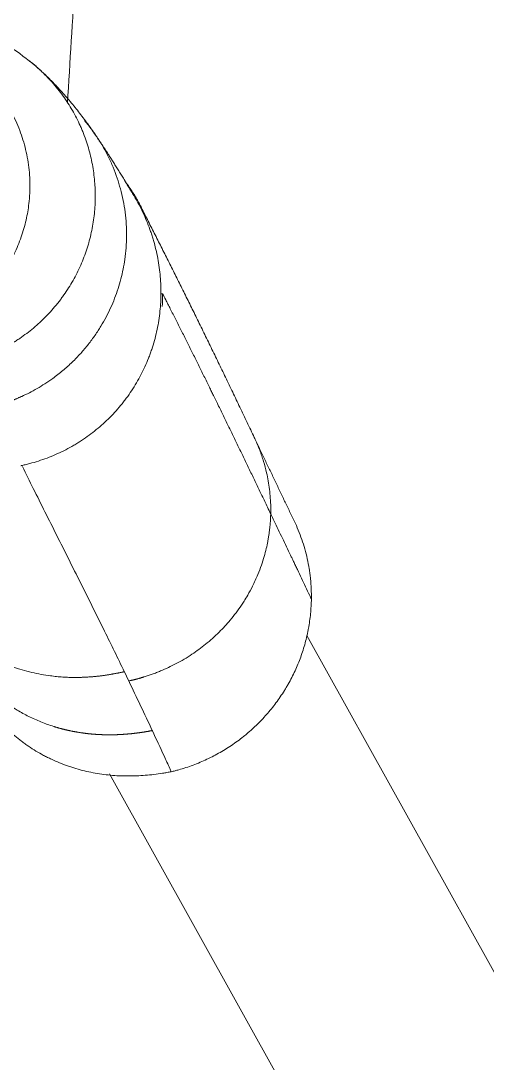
# Model space of a CAD drawing. Header units: millimetres. Extents: x 151130 to 215929, y 2134 to 34533.
# Drawn here: x 163661.3 to 163686.1, y 31142.4 to 31197.6 of the extents above; entities that cross this region are included whole.
import ezdxf

# ---------------------------------------------------------------- set-up
doc = ezdxf.new("R2010")
doc.units = ezdxf.units.MM
doc.layers.add('1', color=7, linetype='Continuous')

# ---------------------------------------------------------------- blocks, each defined once
blk = doc.blocks.new('SILLA GO 34006A')
at = {"layer": '1', "color": 0, "linetype": 'Continuous', "lineweight": 18}
for p, q in [((264.622, 485.698), (229.849, 423.288)), ((240.305, 415.961), (275.716, 479.517))]:
    blk.add_line(p, q, dxfattribs=at)
for points, knots in [([(222.275, 417.912), (222.29, 417.944), (222.305, 417.977), (222.453, 418.287), (222.597, 418.557), (222.832, 418.952), (222.914, 419.082), (223.04, 419.274), (223.083, 419.338), (223.171, 419.464), (223.215, 419.527), (223.441, 419.837), (223.633, 420.076), (223.939, 420.42), (224.044, 420.533), (224.259, 420.753), (224.369, 420.86), (224.707, 421.173), (224.943, 421.371), (225.251, 421.603), (225.313, 421.649), (225.438, 421.738), (225.628, 421.871), (225.953, 422.078), (226.221, 422.231), (226.425, 422.341), (226.494, 422.376), (226.632, 422.446), (226.702, 422.48), (227.052, 422.645), (227.338, 422.762), (227.703, 422.89), (227.777, 422.915), (227.925, 422.963), (227.999, 422.986), (228.222, 423.051), (228.372, 423.092), (228.825, 423.201), (229.13, 423.258), (229.748, 423.345), (230.056, 423.373), (230.673, 423.402), (230.98, 423.402), (231.596, 423.378), (231.903, 423.354), (232.364, 423.298), (232.594, 423.266), (232.862, 423.221), (232.977, 423.201), (233.054, 423.186), (233.092, 423.179), (233.13, 423.171)], [0, 0, 0, 0, 0.008376, 0.008376, 0.079206, 0.079206, 0.114621, 0.114621, 0.132329, 0.132329, 0.150036, 0.150036, 0.220867, 0.220867, 0.256282, 0.256282, 0.291697, 0.291697, 0.362527, 0.362527, 0.380235, 0.380235, 0.397942, 0.433358, 0.468773, 0.468773, 0.48648, 0.48648, 0.504188, 0.504188, 0.575018, 0.575018, 0.592726, 0.592726, 0.610433, 0.610433, 0.645848, 0.645848, 0.716679, 0.716679, 0.787509, 0.787509, 0.858339, 0.858339, 0.92917, 0.92917, 0.964585, 0.982292, 0.991146, 0.991146, 1, 1, 1, 1]), ([(232.119, 420.993), (232.121, 420.996), (232.33, 421.442), (232.641, 422.111), (232.976, 422.835), (233.104, 423.115), (233.13, 423.172)], [0, 0, 0, 0, 0.004792, 0.616541, 0.922416, 1, 1, 1, 1]), ([(233.13, 423.171), (233.196, 423.156), (233.261, 423.14), (233.39, 423.106), (233.584, 423.054), (233.903, 422.957), (234.156, 422.869), (234.407, 422.775), (234.531, 422.726), (234.9, 422.572), (235.14, 422.459), (235.609, 422.215), (235.838, 422.083), (236.286, 421.802), (236.504, 421.652), (236.824, 421.413), (236.929, 421.331), (237.084, 421.204), (237.136, 421.161), (237.237, 421.075), (237.288, 421.031), (237.537, 420.81), (237.727, 420.627), (238.092, 420.245), (238.266, 420.048), (238.598, 419.638), (238.756, 419.427), (238.979, 419.098), (239.052, 418.987), (239.158, 418.818), (239.192, 418.761), (239.26, 418.647), (239.427, 418.36), (239.577, 418.067), (239.797, 417.59), (239.897, 417.348), (240.076, 416.856), (240.156, 416.606), (240.259, 416.225), (240.291, 416.098), (240.335, 415.904), (240.349, 415.839), (240.376, 415.71), (240.388, 415.645), (240.448, 415.321), (240.484, 415.062), (240.535, 414.543), (240.55, 414.283), (240.554, 414.022)], [0, 0, 0, 0, 0.015625, 0.015625, 0.03125, 0.0625, 0.09375, 0.09375, 0.125, 0.125, 0.1875, 0.1875, 0.25, 0.25, 0.3125, 0.3125, 0.34375, 0.34375, 0.359375, 0.359375, 0.375, 0.375, 0.4375, 0.4375, 0.5, 0.5, 0.5625, 0.5625, 0.59375, 0.59375, 0.609375, 0.609375, 0.625, 0.6875, 0.6875, 0.75, 0.75, 0.8125, 0.8125, 0.84375, 0.84375, 0.859375, 0.859375, 0.875, 0.875, 0.9375, 0.9375, 1, 1, 1, 1]), ([(232.119, 420.993), (232.103, 420.996), (232.071, 421.002), (232.022, 421.011), (231.973, 421.02), (231.925, 421.029), (231.876, 421.038), (231.828, 421.046), (231.78, 421.054), (231.732, 421.062), (231.683, 421.07), (231.635, 421.077), (231.587, 421.084), (231.54, 421.091), (231.492, 421.098), (231.444, 421.105), (231.396, 421.111), (231.349, 421.118), (231.301, 421.124), (231.254, 421.13), (231.206, 421.136), (231.159, 421.141), (231.112, 421.146), (231.065, 421.152), (231.017, 421.157), (230.97, 421.161), (230.924, 421.166), (230.877, 421.17), (230.83, 421.174), (230.783, 421.178), (230.737, 421.182), (230.69, 421.186), (230.644, 421.189), (230.597, 421.192), (230.551, 421.195), (230.505, 421.198), (230.459, 421.2), (230.413, 421.203), (230.367, 421.205), (230.321, 421.207), (230.275, 421.209), (230.229, 421.211), (230.184, 421.212), (230.138, 421.214), (230.093, 421.215), (230.047, 421.216), (230.002, 421.216), (229.957, 421.217), (229.912, 421.217), (229.867, 421.217), (229.822, 421.217), (229.777, 421.217), (229.732, 421.217), (229.688, 421.216), (229.643, 421.215), (229.598, 421.214), (229.554, 421.213), (229.51, 421.212), (229.465, 421.21), (229.421, 421.209), (229.377, 421.207), (229.333, 421.205), (229.289, 421.203), (229.245, 421.2), (229.202, 421.198), (229.158, 421.195), (229.115, 421.192), (229.071, 421.189), (229.028, 421.185), (228.984, 421.182), (228.941, 421.178), (228.898, 421.175), (228.855, 421.171), (228.812, 421.166), (228.769, 421.162), (228.726, 421.158), (228.684, 421.153), (228.641, 421.148), (228.599, 421.143), (228.556, 421.138), (228.514, 421.132), (228.472, 421.127), (228.43, 421.121), (228.388, 421.115), (228.346, 421.109), (228.304, 421.102), (228.262, 421.096), (228.22, 421.089), (228.179, 421.083), (228.137, 421.076), (228.096, 421.068), (228.055, 421.061), (228.014, 421.054), (227.972, 421.046), (227.931, 421.038), (227.89, 421.03), (227.85, 421.022), (227.809, 421.014), (227.768, 421.005), (227.728, 420.997), (227.687, 420.988), (227.647, 420.979), (227.606, 420.97), (227.566, 420.961), (227.526, 420.951), (227.486, 420.942), (227.446, 420.932), (227.406, 420.922), (227.367, 420.912), (227.327, 420.901), (227.287, 420.891), (227.248, 420.88), (227.209, 420.87), (227.169, 420.859), (227.13, 420.848), (227.091, 420.836), (227.052, 420.825), (227.013, 420.814), (226.974, 420.802), (226.936, 420.79), (226.795, 420.746), (226.555, 420.666), (226.22, 420.539), (225.892, 420.399), (225.571, 420.247), (225.26, 420.085), (224.924, 419.892), (224.565, 419.664), (224.187, 419.396), (223.759, 419.058), (223.293, 418.639), (222.801, 418.124), (222.344, 417.567), (221.923, 416.968), (221.54, 416.326), (221.301, 415.846), (221.17, 415.553), (221.131, 415.462), (221.094, 415.376), (221.072, 415.32), (221.061, 415.295)], [0, 0, 0, 0, 0.003637, 0.007262, 0.010876, 0.014478, 0.018071, 0.021654, 0.025228, 0.028794, 0.032353, 0.035904, 0.039447, 0.042984, 0.046514, 0.050038, 0.053555, 0.057066, 0.060569, 0.064067, 0.067557, 0.07104, 0.074516, 0.077985, 0.081447, 0.084901, 0.088347, 0.091786, 0.095217, 0.098641, 0.102057, 0.105466, 0.108869, 0.112265, 0.115656, 0.119041, 0.12242, 0.125794, 0.129161, 0.132523, 0.135877, 0.139226, 0.142568, 0.145904, 0.149233, 0.152555, 0.155871, 0.159181, 0.162484, 0.165781, 0.169071, 0.172356, 0.175634, 0.178906, 0.182172, 0.185432, 0.188687, 0.191935, 0.195178, 0.198416, 0.201648, 0.204874, 0.208095, 0.211311, 0.214522, 0.217728, 0.220928, 0.224124, 0.227314, 0.230499, 0.233679, 0.236854, 0.240024, 0.243188, 0.246347, 0.249501, 0.252649, 0.255792, 0.25893, 0.262063, 0.265192, 0.268315, 0.271434, 0.274548, 0.277658, 0.280763, 0.283864, 0.28696, 0.290053, 0.293141, 0.296224, 0.299304, 0.302379, 0.30545, 0.308517, 0.311581, 0.31464, 0.317695, 0.320746, 0.323794, 0.326837, 0.329877, 0.332913, 0.335946, 0.338975, 0.342001, 0.345023, 0.348041, 0.351056, 0.354068, 0.357077, 0.360083, 0.363085, 0.366084, 0.369079, 0.372072, 0.375061, 0.378048, 0.381031, 0.384011, 0.386988, 0.413534, 0.439882, 0.466221, 0.492429, 0.518312, 0.544116, 0.578222, 0.612578, 0.647083, 0.699289, 0.751947, 0.80538, 0.85968, 0.915086, 0.971855, 0.979215, 0.986603, 0.994021, 1, 1, 1, 1]), ([(225.238, 407.008), (225.427, 407.397), (226.025, 408.606), (227.054, 410.652), (228.321, 413.169), (229.52, 415.575), (230.289, 417.155), (230.635, 417.873)], [0, 0, 0, 0, 0.110512, 0.343184, 0.575856, 0.808527, 1, 1, 1, 1]), ([(240.554, 414.022), (240.556, 413.844), (240.55, 413.488), (240.524, 413.131), (240.497, 412.864), (240.487, 412.774), (240.463, 412.596), (240.45, 412.507), (240.407, 412.242), (240.374, 412.066), (240.258, 411.545), (240.161, 411.204), (239.987, 410.701), (239.864, 410.379), (239.724, 410.063), (239.651, 409.912)], [0, 0, 0, 0, 0.12596, 0.251921, 0.251921, 0.314901, 0.314901, 0.377881, 0.377881, 0.503842, 0.503842, 0.755763, 0.755763, 0.881723, 1, 1, 1, 1]), ([(231.135, 392.649), (231.248, 392.836), (231.355, 393.027), (231.605, 393.509), (231.741, 393.804), (231.923, 394.257), (231.98, 394.41), (232.061, 394.642), (232.087, 394.72), (232.137, 394.877), (232.161, 394.955), (232.276, 395.348), (232.352, 395.665), (232.471, 396.304), (232.516, 396.626), (232.558, 397.112), (232.568, 397.275), (232.577, 397.52), (232.579, 397.602), (232.58, 397.725), (232.58, 397.766), (232.58, 397.848), (232.58, 397.889), (232.574, 398.259), (232.552, 398.585), (232.476, 399.231), (232.422, 399.551), (232.281, 400.185), (232.194, 400.499), (232.063, 400.888), (232.036, 400.965), (231.98, 401.119), (231.951, 401.196), (231.861, 401.424), (231.797, 401.573), (231.595, 402.016), (231.445, 402.303), (231.117, 402.86), (230.938, 403.13), (230.695, 403.457), (230.646, 403.522), (230.545, 403.651), (230.494, 403.715), (230.338, 403.904), (230.231, 404.026), (229.902, 404.384), (229.671, 404.609), (229.189, 405.035), (228.936, 405.235), (228.542, 405.516), (228.374, 405.629), (228.202, 405.737), (228.133, 405.78), (228.098, 405.801), (227.993, 405.864), (227.923, 405.905), (227.57, 406.104), (227.282, 406.248), (226.693, 406.505), (226.393, 406.619), (225.934, 406.766), (225.703, 406.834), (225.429, 406.904), (225.291, 406.936), (225.221, 406.951), (225.187, 406.959), (225.169, 406.963), (225.162, 406.964), (225.157, 406.965), (225.154, 406.966), (225.152, 406.966)], [0, 0, 0, 0, 0.03617, 0.03617, 0.089716, 0.089716, 0.11649, 0.11649, 0.129876, 0.129876, 0.143263, 0.143263, 0.196809, 0.196809, 0.250355, 0.250355, 0.277128, 0.277128, 0.290514, 0.290514, 0.297208, 0.297208, 0.303901, 0.303901, 0.357447, 0.357447, 0.410993, 0.410993, 0.464539, 0.464539, 0.477926, 0.477926, 0.491312, 0.491312, 0.518085, 0.518085, 0.571631, 0.571631, 0.625177, 0.625177, 0.638564, 0.638564, 0.65195, 0.65195, 0.678723, 0.678723, 0.73227, 0.73227, 0.785816, 0.785816, 0.812589, 0.819282, 0.819282, 0.825975, 0.825975, 0.839362, 0.839362, 0.892908, 0.892908, 0.946454, 0.946454, 0.973227, 0.986613, 0.993307, 0.996653, 0.998327, 0.999163, 0.999582, 0.999582, 1, 1, 1, 1]), ([(230.665, 391.881), (230.794, 392.055), (230.917, 392.232), (231.14, 392.573), (231.24, 392.737), (231.41, 393.032), (231.481, 393.162), (231.549, 393.295)], [0, 0, 0, 0, 0.390046, 0.390046, 0.734458, 0.734458, 1, 1, 1, 1]), ([(228.53, 388.686), (228.6, 388.769), (228.789, 389), (228.967, 389.24), (229.076, 389.396)], [0, 0, 0, 0, 0.363273, 1, 1, 1, 1]), ([(249.003, 37.669), (248.77, 41.498), (248.536, 45.326), (248.069, 52.983), (247.835, 56.811), (247.368, 64.466), (247.135, 68.293), (246.668, 75.945), (246.434, 79.771), (245.968, 87.423), (245.734, 91.248), (245.268, 98.897), (245.034, 102.722), (244.335, 114.194), (243.868, 121.84), (242.935, 137.13), (242.468, 144.774), (241.769, 156.238), (241.535, 160.059), (241.069, 167.701), (240.836, 171.521), (240.486, 177.252), (240.369, 179.162), (240.136, 182.982), (240.019, 184.892), (239.669, 190.621), (239.436, 194.439), (238.97, 202.074), (238.737, 205.891), (238.271, 213.524), (238.038, 217.34), (237.572, 224.97), (237.338, 228.785), (236.872, 236.412), (236.64, 240.226), (235.941, 251.665), (235.475, 259.289), (234.544, 274.534), (234.078, 282.155), (233.147, 297.394), (232.681, 305.012), (231.75, 320.247), (231.285, 327.864), (230.354, 343.096), (229.889, 350.711), (228.958, 365.94), (228.493, 373.555), (227.893, 383.369), (227.758, 385.569), (227.624, 387.769)], [0, 0, 0, 0, 0.032703, 0.032703, 0.065407, 0.065407, 0.09811, 0.09811, 0.130813, 0.130813, 0.163516, 0.163516, 0.19622, 0.19622, 0.261626, 0.261626, 0.327033, 0.327033, 0.359736, 0.359736, 0.392439, 0.392439, 0.408791, 0.408791, 0.425142, 0.425142, 0.457846, 0.457846, 0.490549, 0.490549, 0.523252, 0.523252, 0.555955, 0.555955, 0.588659, 0.588659, 0.654065, 0.654065, 0.719472, 0.719472, 0.784878, 0.784878, 0.850285, 0.850285, 0.915691, 0.915691, 0.981098, 0.981098, 1, 1, 1, 1]), ([(215.858, 383.52), (217.317, 383.05), (219.676, 382.861), (223.25, 383.889), (225.043, 385.045), (225.956, 385.814)], [0, 0, 0, 0, 0.438033, 0.704345, 1, 1, 1, 1])]:
    blk.add_open_spline(points, degree=3, knots=knots, dxfattribs=at)
for points, degree in [([(230.872, 418.365), (231.29, 419.235), (231.706, 420.111), (232.119, 420.993)], 3), ([(230.635, 417.873), (230.715, 418.037), (230.793, 418.201), (230.872, 418.365)], 3), ([(237.526, 405.473), (238.601, 407.716), (239.669, 409.95)], 2), ([(231.539, 393.3), (234.555, 399.191), (237.526, 405.473)], 2), ([(232.67, 397.863), (232.67, 398.088), (232.662, 398.313), (232.646, 398.538)], 3), ([(229.07, 389.396), (230.1, 390.896), (231.136, 392.658)], 2), ([(225.581, 385.504), (227.407, 386.969), (229.126, 389.469)], 2)]:
    blk.add_open_spline(points, degree=degree, dxfattribs=at)
at = {"layer": '1', "color": 0, "linetype": 'Continuous', "lineweight": 13}
for points, knots in [([(230.635, 417.873), (230.618, 417.877), (230.582, 417.885), (230.528, 417.897), (230.473, 417.909), (230.418, 417.921), (230.361, 417.933), (230.304, 417.944), (230.246, 417.956), (230.187, 417.967), (230.128, 417.979), (230.067, 417.99), (230.006, 418.001), (229.945, 418.012), (229.882, 418.022), (229.819, 418.033), (229.755, 418.043), (229.69, 418.053), (229.624, 418.063), (229.558, 418.072), (229.491, 418.081), (229.424, 418.09), (229.356, 418.099), (229.287, 418.107), (229.217, 418.115), (229.147, 418.122), (229.076, 418.129), (229.004, 418.136), (228.932, 418.142), (228.86, 418.148), (228.786, 418.153), (228.712, 418.158), (228.638, 418.163), (228.562, 418.167), (228.487, 418.17), (228.41, 418.173), (228.255, 418.178), (228.018, 418.181), (227.7, 418.175), (227.376, 418.159), (227.047, 418.132), (226.663, 418.088), (226.223, 418.018), (225.724, 417.913), (225.216, 417.779), (224.7, 417.616), (224.191, 417.428), (223.685, 417.215), (223.175, 416.978), (222.639, 416.704), (222.079, 416.393), (221.612, 416.117), (221.16, 415.84), (220.651, 415.518), (219.895, 415.028), (219.177, 414.557), (218.576, 414.171), (218.183, 413.924), (217.796, 413.687), (217.415, 413.462), (217.041, 413.248), (216.672, 413.047), (216.309, 412.858), (215.952, 412.682), (215.638, 412.536), (215.442, 412.45), (215.364, 412.416)], [0, 0, 0, 0, 0.003252, 0.006552, 0.009899, 0.013293, 0.016732, 0.020217, 0.023746, 0.02732, 0.030937, 0.034598, 0.038301, 0.042047, 0.045834, 0.049662, 0.053531, 0.05744, 0.061388, 0.065375, 0.069401, 0.073466, 0.077567, 0.081706, 0.085882, 0.090094, 0.094342, 0.098626, 0.102945, 0.107298, 0.111686, 0.116108, 0.120563, 0.125052, 0.129574, 0.134128, 0.138716, 0.157401, 0.176404, 0.195724, 0.215368, 0.235342, 0.26481, 0.295158, 0.326447, 0.358749, 0.392147, 0.423521, 0.457144, 0.493082, 0.531405, 0.572182, 0.590581, 0.626599, 0.680469, 0.752494, 0.780989, 0.808817, 0.83597, 0.862448, 0.888247, 0.913372, 0.937826, 0.961613, 0.984741, 1, 1, 1, 1]), ([(230.872, 418.365), (230.889, 418.361), (230.921, 418.354), (230.969, 418.343), (231.017, 418.332), (231.065, 418.321), (231.112, 418.31), (231.158, 418.298), (231.204, 418.287), (231.25, 418.275), (231.295, 418.263), (231.34, 418.252), (231.384, 418.24), (231.428, 418.227), (231.471, 418.215), (231.514, 418.203), (231.556, 418.191), (231.597, 418.179), (231.639, 418.166), (231.739, 418.136), (231.9, 418.084), (232.12, 418.008), (232.342, 417.925), (232.628, 417.81), (232.979, 417.655), (233.394, 417.449), (233.812, 417.214), (234.339, 416.883), (234.975, 416.418), (235.652, 415.812), (236.293, 415.117), (236.715, 414.558), (237.01, 414.107), (237.209, 413.779), (237.463, 413.309), (237.706, 412.779), (237.907, 412.249), (238.053, 411.788), (238.163, 411.366), (238.227, 411.064), (238.262, 410.87), (238.28, 410.769), (238.296, 410.668), (238.311, 410.568), (238.324, 410.469), (238.337, 410.37), (238.348, 410.272), (238.358, 410.175), (238.367, 410.078), (238.375, 409.982), (238.382, 409.887), (238.387, 409.792), (238.392, 409.699), (238.396, 409.606), (238.397, 409.544), (238.398, 409.514)], [0, 0, 0, 0, 0.003904, 0.00778, 0.011627, 0.015444, 0.019231, 0.022986, 0.026709, 0.0304, 0.034058, 0.037682, 0.041271, 0.044826, 0.048345, 0.051827, 0.055272, 0.05868, 0.06205, 0.065381, 0.083389, 0.101697, 0.120309, 0.139223, 0.174355, 0.210812, 0.248636, 0.287836, 0.358213, 0.435639, 0.504195, 0.584359, 0.603443, 0.63408, 0.676813, 0.732298, 0.775075, 0.814237, 0.849581, 0.88092, 0.889305, 0.897631, 0.905895, 0.914098, 0.922237, 0.930313, 0.938324, 0.94627, 0.954149, 0.961962, 0.969707, 0.977384, 0.984992, 0.992531, 1, 1, 1, 1]), ([(238.398, 409.514), (238.459, 409.641), (238.592, 409.919), (238.798, 410.349), (239.016, 410.803), (239.233, 411.257), (239.404, 411.615), (239.529, 411.876), (239.615, 412.057), (239.71, 412.255), (239.85, 412.549), (240.029, 412.924), (240.247, 413.379), (240.421, 413.745), (240.524, 413.96), (240.554, 414.022)], [0, 0, 0, 0, 0.084923, 0.185719, 0.286511, 0.387301, 0.488089, 0.524533, 0.560976, 0.608519, 0.65606, 0.756831, 0.85759, 0.958333, 1, 1, 1, 1]), ([(232.67, 397.863), (232.724, 397.966), (232.818, 398.149), (232.952, 398.412), (233.13, 398.761), (233.365, 399.224), (233.657, 399.803), (233.949, 400.385), (234.241, 400.97), (234.533, 401.557), (234.825, 402.147), (235.058, 402.62), (235.228, 402.967), (235.39, 403.297), (235.611, 403.748), (235.894, 404.329), (236.186, 404.929), (236.478, 405.53), (236.769, 406.132), (237.061, 406.735), (237.353, 407.34), (237.644, 407.945), (237.936, 408.551), (238.187, 409.074), (238.341, 409.395), (238.398, 409.514)], [0, 0, 0, 0, 0.027936, 0.04911, 0.070284, 0.121213, 0.172145, 0.223081, 0.27402, 0.324961, 0.375902, 0.42684, 0.447003, 0.465043, 0.511735, 0.562672, 0.613609, 0.664549, 0.715492, 0.76644, 0.817389, 0.868334, 0.919275, 0.970213, 1, 1, 1, 1]), ([(238.398, 409.514), (238.398, 409.498), (238.399, 409.468), (238.4, 409.422), (238.4, 409.377), (238.4, 409.332), (238.4, 409.287), (238.4, 409.242), (238.4, 409.197), (238.397, 409.01), (238.382, 408.684), (238.337, 408.224), (238.27, 407.778), (238.17, 407.281), (238.025, 406.734), (237.822, 406.144), (237.646, 405.727), (237.543, 405.507), (237.527, 405.474)], [0, 0, 0, 0, 0.011021, 0.021989, 0.032905, 0.043766, 0.054575, 0.065329, 0.076029, 0.086676, 0.200177, 0.311234, 0.419673, 0.525351, 0.676326, 0.825877, 0.973678, 1, 1, 1, 1]), ([(229.076, 389.396), (229.094, 389.422), (229.236, 389.628), (229.484, 390.02), (229.788, 390.584), (230.046, 391.154), (230.261, 391.723), (230.44, 392.309), (230.582, 392.913), (230.685, 393.54), (230.745, 394.17), (230.761, 394.799), (230.736, 395.423), (230.672, 396.008), (230.579, 396.558), (230.46, 397.076), (230.31, 397.591), (230.129, 398.103), (229.917, 398.606), (229.675, 399.099), (229.448, 399.499), (229.249, 399.816), (229.088, 400.057), (228.915, 400.299), (228.729, 400.541), (228.533, 400.782), (228.324, 401.02), (228.104, 401.255), (227.872, 401.485), (227.63, 401.71), (227.378, 401.929), (227.116, 402.14), (226.801, 402.376), (226.436, 402.625), (226.021, 402.878), (225.611, 403.101), (225.316, 403.243), (225.14, 403.322), (225.082, 403.348), (225.024, 403.373), (224.966, 403.398), (224.909, 403.422), (224.851, 403.445), (224.794, 403.468), (224.738, 403.491), (224.681, 403.513), (224.625, 403.534), (224.569, 403.555), (224.514, 403.576), (224.458, 403.596), (224.403, 403.615), (224.348, 403.634), (224.294, 403.653), (224.24, 403.671), (224.186, 403.688), (224.132, 403.705), (224.079, 403.722), (224.026, 403.738), (223.973, 403.754), (223.921, 403.77), (223.869, 403.785), (223.817, 403.799), (223.765, 403.814), (223.714, 403.828), (223.663, 403.841), (223.613, 403.854), (223.562, 403.867), (223.529, 403.875), (223.512, 403.879)], [0, 0, 0, 0, 0.005233, 0.041087, 0.076225, 0.110543, 0.143943, 0.176346, 0.211293, 0.246195, 0.280972, 0.315538, 0.34982, 0.383763, 0.412509, 0.441669, 0.471166, 0.500944, 0.53093, 0.561035, 0.591174, 0.606633, 0.622532, 0.638843, 0.655532, 0.672563, 0.689902, 0.707522, 0.72539, 0.743473, 0.761733, 0.780129, 0.79863, 0.82612, 0.8526, 0.878078, 0.902591, 0.906095, 0.909572, 0.913024, 0.91645, 0.919851, 0.923227, 0.926578, 0.929904, 0.933205, 0.936482, 0.939734, 0.942963, 0.946167, 0.949348, 0.952506, 0.95564, 0.958752, 0.96184, 0.964907, 0.96795, 0.970972, 0.973971, 0.976948, 0.979904, 0.982838, 0.985751, 0.988643, 0.991513, 0.994363, 0.997192, 1, 1, 1, 1]), ([(225.741, 385.634), (225.776, 385.663), (225.812, 385.692), (226.078, 385.916), (226.3, 386.121), (226.619, 386.448), (226.722, 386.56), (226.849, 386.703), (226.874, 386.732), (226.924, 386.79), (226.998, 386.877), (227.07, 386.966), (227.307, 387.263), (227.484, 387.509), (227.811, 388.016), (227.962, 388.278), (228.169, 388.681), (228.267, 388.886), (228.373, 389.13), (228.417, 389.236), (228.446, 389.307), (228.46, 389.342), (228.585, 389.663), (228.682, 389.95), (228.844, 390.532), (228.911, 390.826), (229.014, 391.42), (229.051, 391.72), (229.079, 392.099), (229.084, 392.175), (229.089, 392.29), (229.091, 392.328), (229.094, 392.404), (229.095, 392.442), (229.099, 392.633), (229.098, 392.785), (229.086, 393.239), (229.062, 393.539), (228.985, 394.137), (228.932, 394.434), (228.83, 394.876), (228.792, 395.023), (228.729, 395.243), (228.707, 395.316), (228.661, 395.462), (228.638, 395.534), (228.515, 395.895), (228.403, 396.176), (228.153, 396.725), (228.014, 396.993), (227.71, 397.515), (227.545, 397.769), (227.321, 398.079), (227.275, 398.14), (227.183, 398.262), (227.136, 398.322), (226.993, 398.5), (226.895, 398.615), (226.593, 398.955), (226.381, 399.17), (225.938, 399.58), (225.706, 399.774), (225.342, 400.048), (225.218, 400.137), (225.028, 400.266), (224.964, 400.308), (224.836, 400.391), (224.771, 400.432), (224.445, 400.63), (224.179, 400.775), (223.634, 401.037), (223.355, 401.155), (222.786, 401.363), (222.496, 401.453), (222.199, 401.529)], [0, 0, 0, 0, 0.006862, 0.006862, 0.052004, 0.052004, 0.074576, 0.074576, 0.080218, 0.080218, 0.085861, 0.097147, 0.097147, 0.14229, 0.14229, 0.187432, 0.187432, 0.210004, 0.221289, 0.226932, 0.226932, 0.232575, 0.232575, 0.277718, 0.277718, 0.32286, 0.32286, 0.368003, 0.368003, 0.379289, 0.379289, 0.384931, 0.384931, 0.390574, 0.390574, 0.413146, 0.413146, 0.458288, 0.458288, 0.503431, 0.503431, 0.526002, 0.526002, 0.537288, 0.537288, 0.548573, 0.548573, 0.593716, 0.593716, 0.638859, 0.638859, 0.684001, 0.684001, 0.695287, 0.695287, 0.706573, 0.706573, 0.729144, 0.729144, 0.774287, 0.774287, 0.819429, 0.819429, 0.842001, 0.842001, 0.853286, 0.853286, 0.864572, 0.864572, 0.909715, 0.909715, 0.954857, 0.954857, 1, 1, 1, 1]), ([(221.735, 399.13), (221.74, 399.127), (221.778, 399.103), (221.848, 399.059), (221.944, 398.996), (222.041, 398.932), (222.137, 398.865), (222.234, 398.796), (222.33, 398.725), (222.499, 398.597), (222.737, 398.404), (223.039, 398.134), (223.337, 397.84), (223.63, 397.52), (223.907, 397.183), (224.158, 396.84), (224.376, 396.51), (224.591, 396.151), (224.801, 395.753), (225.003, 395.307), (225.175, 394.857), (225.319, 394.407), (225.433, 393.96), (225.521, 393.52), (225.588, 393.046), (225.63, 392.536), (225.639, 391.985), (225.61, 391.436), (225.545, 390.892), (225.444, 390.356), (225.31, 389.835), (225.142, 389.325), (224.94, 388.826), (224.703, 388.334), (224.431, 387.855), (224.124, 387.391), (223.798, 386.966), (223.455, 386.572), (223.093, 386.205), (222.689, 385.846), (222.247, 385.503), (221.766, 385.181), (221.333, 384.934), (220.946, 384.741), (220.596, 384.585), (220.184, 384.426), (219.714, 384.275), (219.234, 384.153), (218.792, 384.069), (218.43, 384.019), (218.063, 383.982), (217.674, 383.961), (217.248, 383.962), (216.852, 383.981), (216.585, 384.007), (216.433, 384.026), (216.388, 384.031), (216.343, 384.037), (216.299, 384.044), (216.254, 384.05), (216.209, 384.057), (216.165, 384.064), (216.121, 384.071), (216.077, 384.078), (216.032, 384.086), (215.988, 384.094), (215.945, 384.102), (215.901, 384.11), (215.857, 384.119), (215.814, 384.127), (215.771, 384.136), (215.727, 384.145), (215.684, 384.155), (215.641, 384.164), (215.598, 384.174), (215.556, 384.184), (215.513, 384.194), (215.471, 384.205), (215.429, 384.215), (215.387, 384.226), (215.345, 384.237), (215.303, 384.248), (215.261, 384.26), (215.22, 384.271), (215.178, 384.283), (215.137, 384.295), (215.096, 384.307), (215.055, 384.32), (215.014, 384.332), (214.987, 384.341), (214.974, 384.345)], [0, 0, 0, 0, 0.000825, 0.005611, 0.01045, 0.015344, 0.020293, 0.025297, 0.030355, 0.03547, 0.052014, 0.069093, 0.086707, 0.104851, 0.123945, 0.141911, 0.158605, 0.173901, 0.194812, 0.21547, 0.235796, 0.255714, 0.275163, 0.294091, 0.312439, 0.335626, 0.358833, 0.382016, 0.405117, 0.428078, 0.450844, 0.473192, 0.495895, 0.518901, 0.542149, 0.565578, 0.589136, 0.609816, 0.631586, 0.654345, 0.677994, 0.702401, 0.727416, 0.740927, 0.757134, 0.775836, 0.796788, 0.819499, 0.838368, 0.853688, 0.865721, 0.885011, 0.902938, 0.919582, 0.935035, 0.936948, 0.938858, 0.940766, 0.94267, 0.944571, 0.94647, 0.948365, 0.950257, 0.952146, 0.954032, 0.955914, 0.957793, 0.959669, 0.961541, 0.963409, 0.965275, 0.967136, 0.968994, 0.970849, 0.972699, 0.974546, 0.97639, 0.97823, 0.980065, 0.981898, 0.983726, 0.98555, 0.987371, 0.989187, 0.991, 0.992808, 0.994612, 0.996412, 0.998208, 1, 1, 1, 1]), ([(232.58, 397.856), (232.584, 397.856), (232.587, 397.856), (232.606, 397.857), (232.619, 397.858), (232.635, 397.859), (232.64, 397.859), (232.649, 397.86), (232.653, 397.86), (232.663, 397.861), (232.668, 397.862), (232.67, 397.863)], [0, 0, 0, 0, 0.074966, 0.074966, 0.383311, 0.383311, 0.537483, 0.537483, 0.691655, 0.691655, 1, 1, 1, 1])]:
    blk.add_open_spline(points, degree=3, knots=knots, dxfattribs=at)
blk = doc.blocks.new('P.IND.1600x700')
blk.add_blockref('SILLA GO 34006A', (-443.686, 1536.786))

msp = doc.modelspace()

# ---------------------------------------------------------------- block references
at = {"color": 5, "xscale": -1, "rotation": 180}
msp.add_blockref('P.IND.1600x700', (163879.877, 33117.802), dxfattribs=at)

doc.saveas('drawing.dxf')
